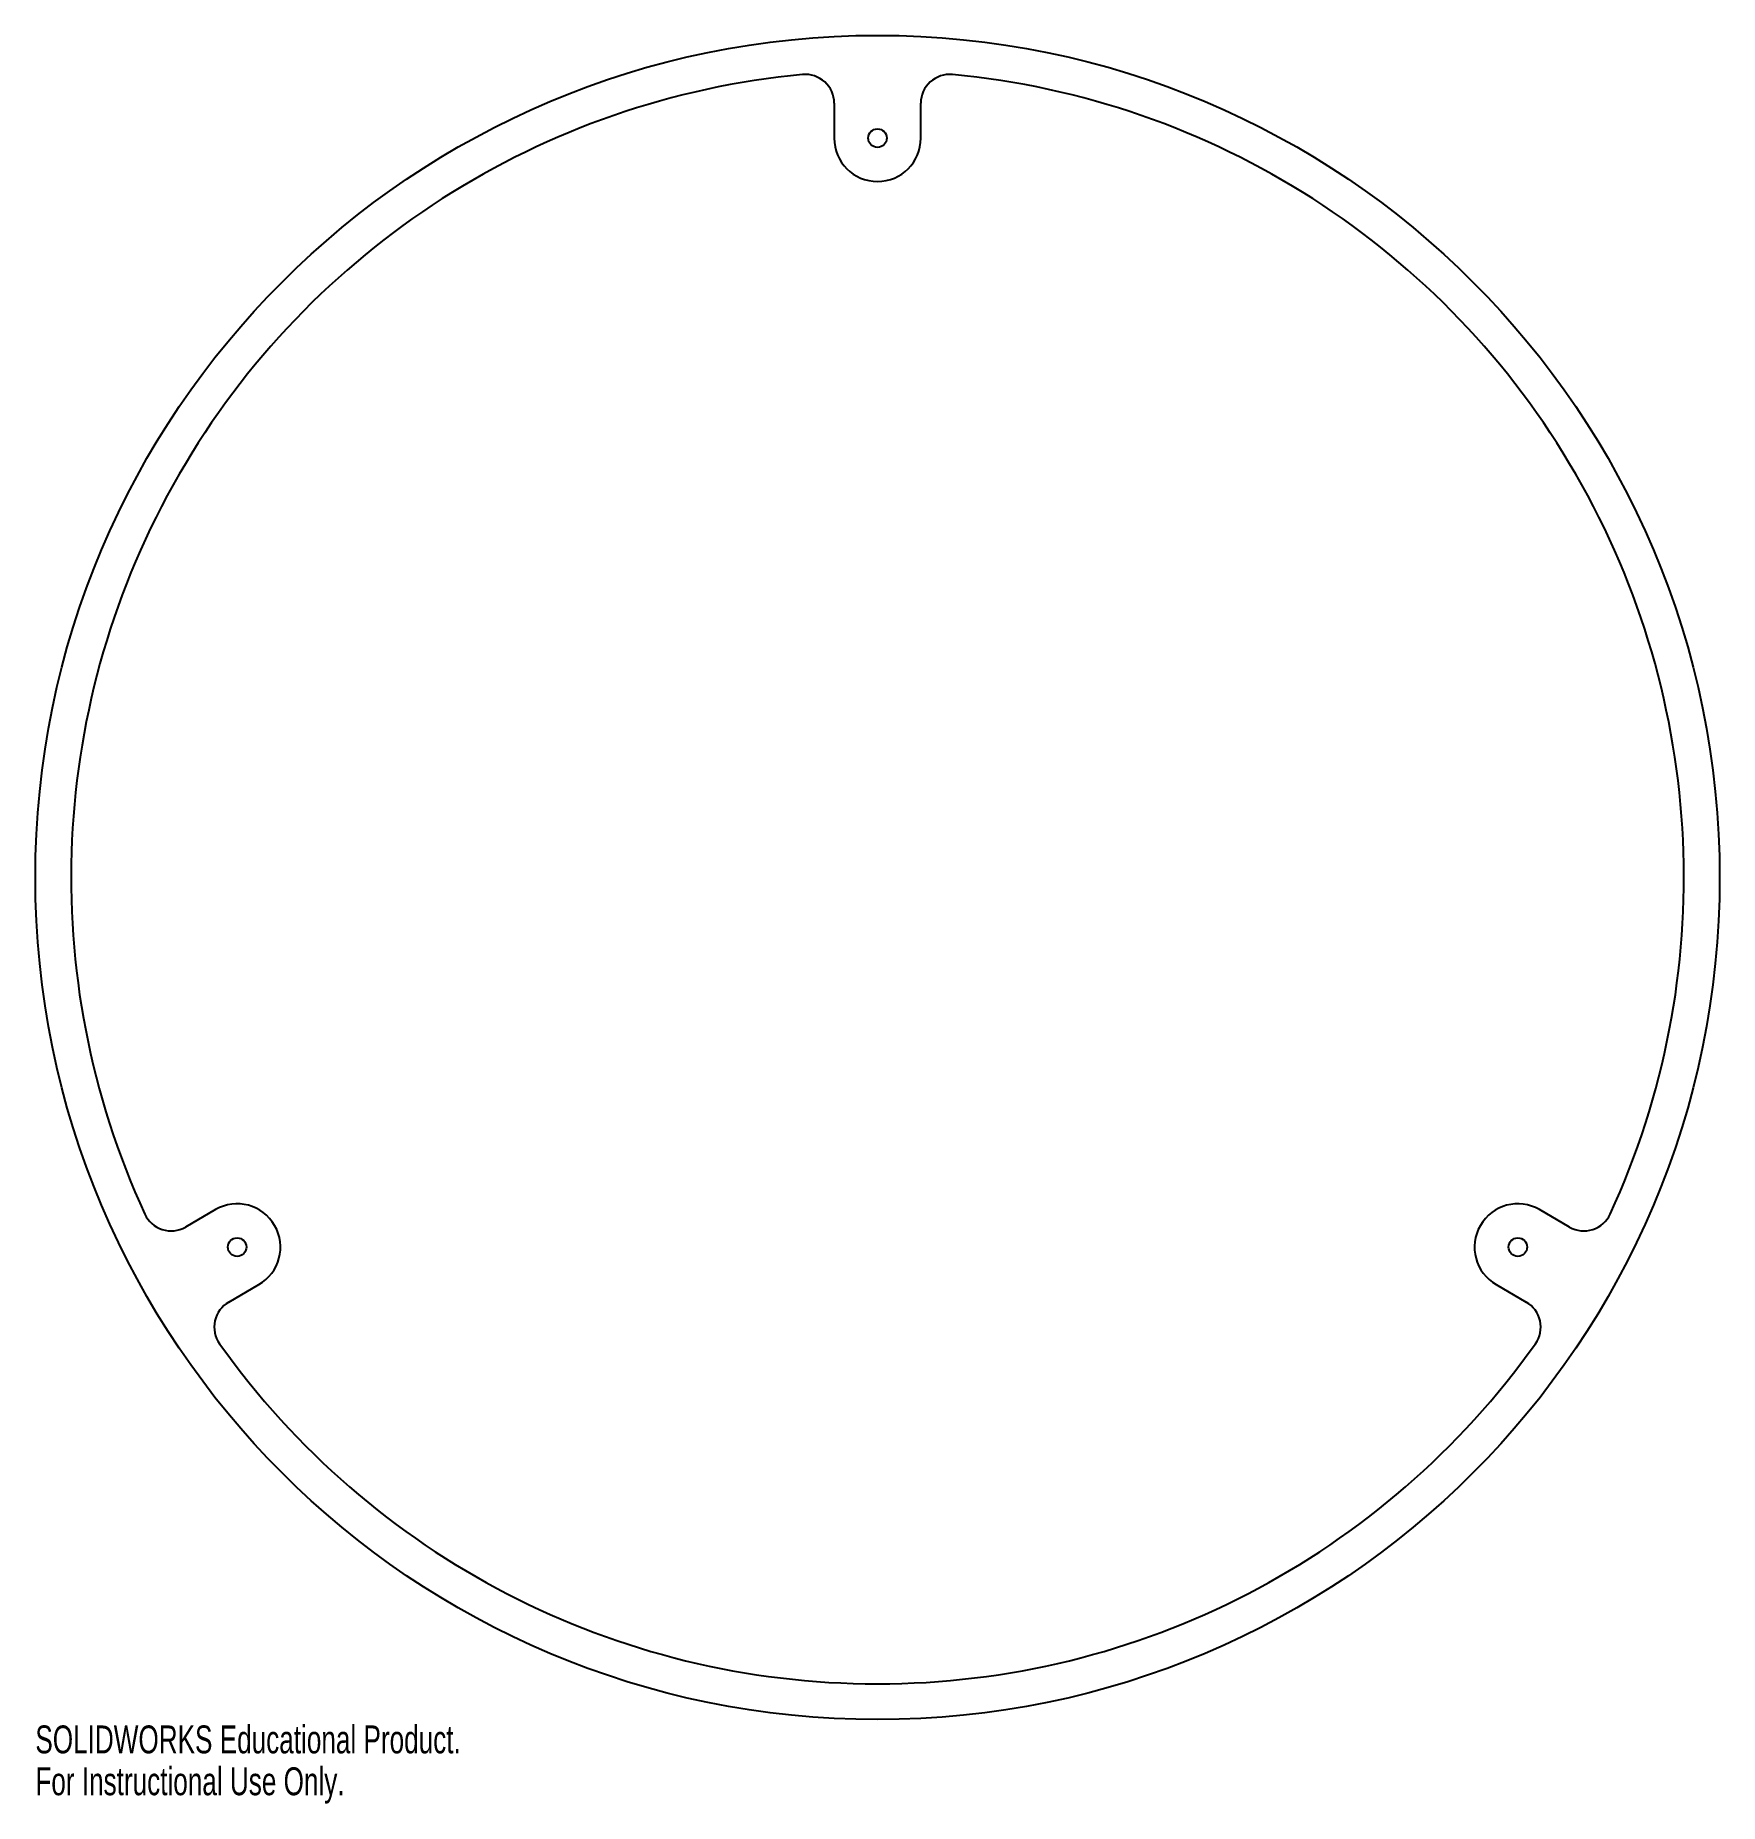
# Model space of a CAD drawing. Header units: millimetres. Extents: x -146 to 146, y -160 to 146.
import ezdxf

# ---------------------------------------------------------------- set-up
doc = ezdxf.new("R2010")
doc.units = ezdxf.units.MM
doc.styles.add('SLDTEXTSTYLE0', font='TXT', dxfattribs={"width": 0.7})

msp = doc.modelspace()

# ---------------------------------------------------------------- linework, layer by layer
at = {"color": 7, "linetype": 'Continuous', "lineweight": 25}
for p, q in [((-7.5, 134.09), (-7.5, 128.06)), ((7.5, 128.06), (7.5, 134.09)), ((-114.66, -57.54), (-119.87, -60.55)), ((119.87, -60.55), (114.66, -57.54)), ((-112.37, -73.54), (-107.16, -70.53)), ((107.16, -70.53), (112.37, -73.54))]:
    msp.add_line(p, q, dxfattribs=at)
for centre, radius in [((0, 0), 145.86), ((0, 128.06), 1.6), ((-110.91, -64.03), 1.6), ((110.91, -64.03), 1.6)]:
    msp.add_circle(centre, radius, dxfattribs=at)
for centre, radius, start, end in [((0, 0), 139.67, 95.3258, 204.6742), ((-12.5, 134.09), 5, 0, 95.3258), ((12.5, 134.09), 5, 84.6742, 180), ((0, 0), 139.67, 335.3258, 84.6742), ((0, 128.06), 7.5, 180, 0), ((-110.91, -64.03), 7.5, 300, 120), ((110.91, -64.03), 7.5, 60, 240), ((-122.37, -56.22), 5, 204.6742, 300), ((122.37, -56.22), 5, 240, 335.3258), ((-109.87, -77.87), 5, 120, 215.3258), ((109.87, -77.87), 5, 324.6742, 60), ((0, 0), 139.67, 215.3258, 324.6742)]:
    msp.add_arc(centre, radius, start, end, dxfattribs=at)

# ---------------------------------------------------------------- texts
at = {"color": 7, "linetype": 'Continuous', "char_height": 4.8336, "attachment_point": 1, "style": 'SLDTEXTSTYLE0'}
for s, insert in [('SOLIDWORKS Educational Product.', (-145.86, -146.88)), ('For Instructional Use Only.', (-145.86, -154.13))]:
    msp.add_mtext(s, dxfattribs=dict(at, insert=insert))

doc.saveas('drawing.dxf')
